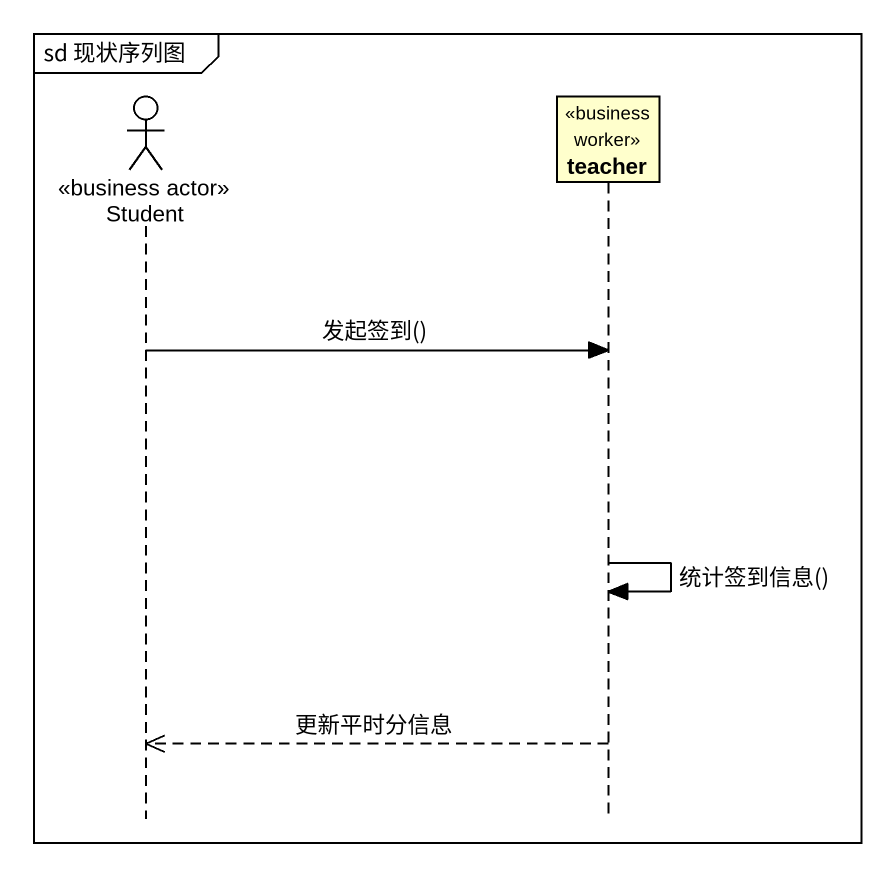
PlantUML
@startuml
mainframe sd 现状序列图
hide footbox
actor Student <<business actor>>
participant teacher <<business worker>>

Student -> teacher : 发起签到()
teacher -> teacher : 统计签到信息()
teacher -->> Student : 更新平时分信息
@enduml
